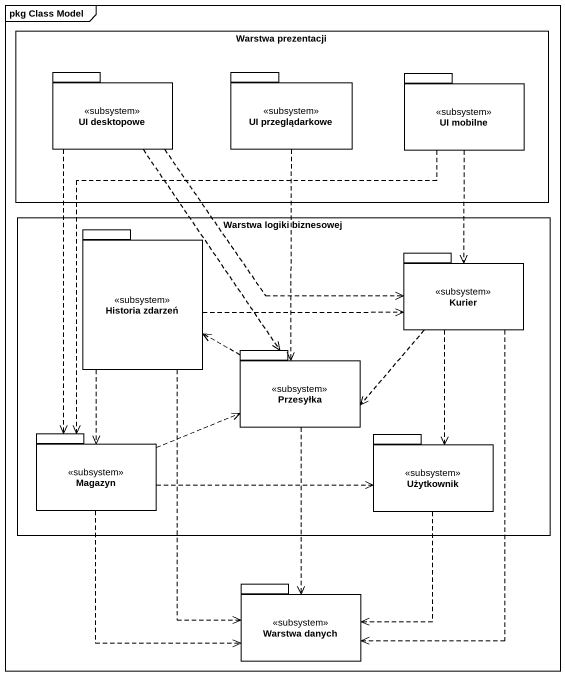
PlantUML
@startuml
mainframe pkg Class Model
rectangle "Warstwa prezentacji" as Warstwa_prezentacji {
  package "UI desktopowe" as UI_desktopowe <<subsystem>> {
  }
  package "UI przeglądarkowe" as UI_przeglądarkowe <<subsystem>> {
  }
  package "UI mobilne" as UI_mobilne <<subsystem>> {
  }
}
rectangle "Warstwa logiki biznesowej" as Warstwa_logiki_biznesowej {
  package "Historia zdarzeń" as Historia_zdarzeń <<subsystem>> {
  }
  package Kurier <<subsystem>> {
  }
  package Przesyłka <<subsystem>> {
  }
  package Magazyn <<subsystem>> {
  }
  package Użytkownik <<subsystem>> {
  }
}
package "Warstwa danych" as Warstwa_danych <<subsystem>> {
}
UI_desktopowe .right.> Kurier
UI_desktopowe ..> Przesyłka
UI_desktopowe ..> Magazyn
UI_przeglądarkowe ..> Przesyłka
UI_mobilne ..> Kurier
UI_mobilne ..> Magazyn
Historia_zdarzeń .right.> Kurier
Historia_zdarzeń ..> Magazyn
Historia_zdarzeń ..> Warstwa_danych
Kurier .left.> Przesyłka
Kurier ..> Użytkownik
Kurier ..> Warstwa_danych
Przesyłka .left.> Historia_zdarzeń
Przesyłka ..> Warstwa_danych
Magazyn .right.> Przesyłka
Magazyn .right.> Użytkownik
Magazyn ..> Warstwa_danych
Użytkownik ..> Warstwa_danych
@enduml
